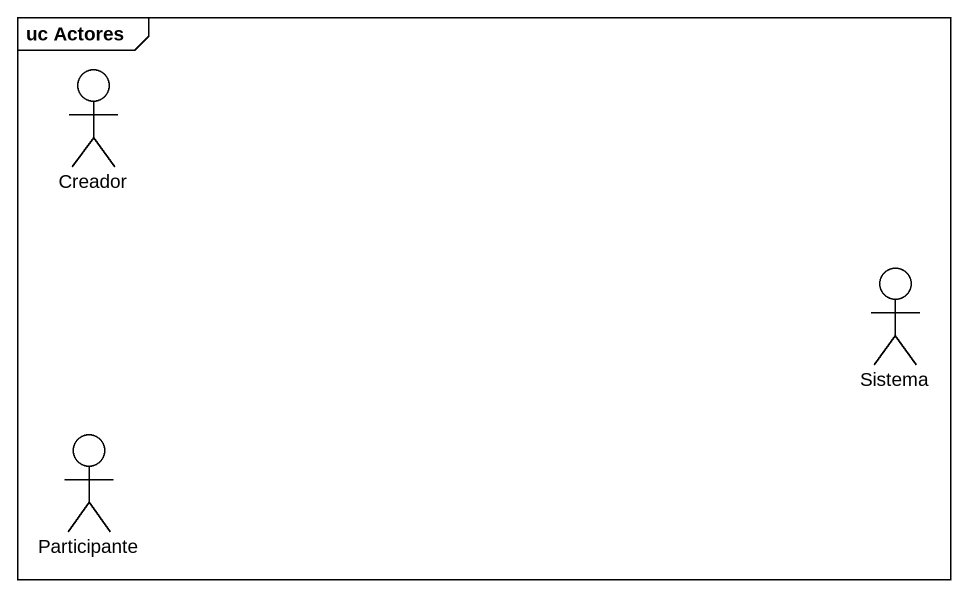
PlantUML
@startuml
mainframe uc Actores
actor Creador
actor Sistema
actor Participante
@enduml
